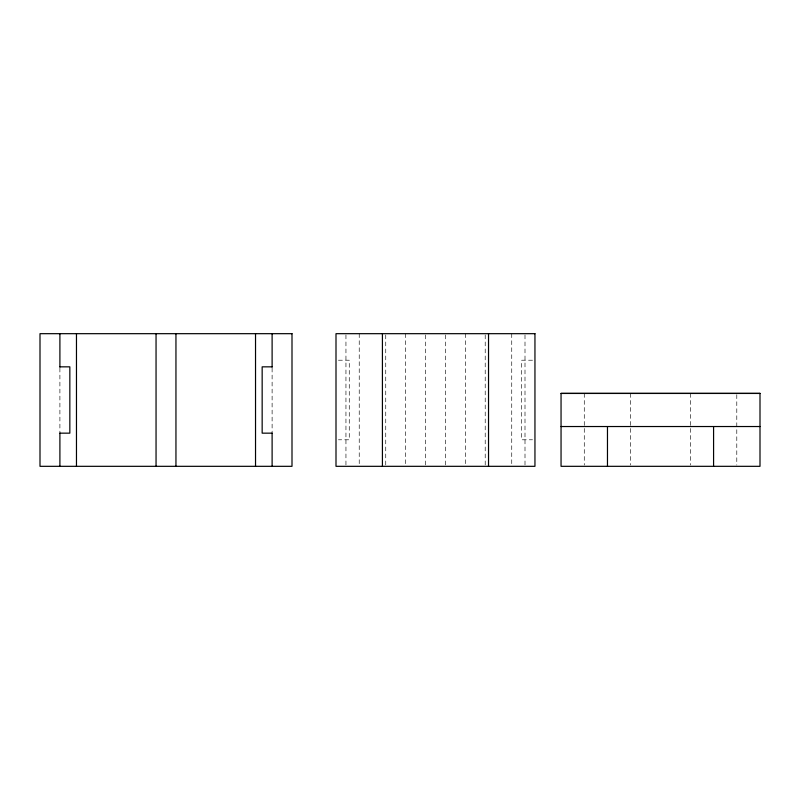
<?xml version="1.0" encoding="UTF-8"?>
<svg xmlns="http://www.w3.org/2000/svg" width="800" height="800" viewBox="0 0 800 800"><rect width="100%" height="100%" fill="white"/><g stroke="black" fill="none" stroke-linecap="round" stroke-linejoin="round"><path stroke-width="0.6" stroke-dasharray="4 3" d="M338.41 360.21L349.27 360.21L349.27 439.79L338.41 439.79M532.54 360.21L521.69 360.21L521.69 439.79L532.54 439.79M736.79 394.69L736.79 465.08M690.37 393.45L690.37 465.08M630.66 393.45L630.66 465.08M584.28 393.45L584.28 465.08M525 334.92L525 465.08M511.74 333.68L511.74 465.08M485.21 334.92L485.21 465.08M465.32 333.68L465.32 465.08M445.42 334.92L445.42 465.08M425.53 334.92L425.53 465.08M405.61 333.68L405.61 465.08M385.74 334.92L385.74 465.08M359.23 333.68L359.23 465.08M345.95 334.92L345.95 465.08M272.11 368.07L272.11 431.93M59.9 368.07L59.9 431.93"/><path stroke-width="1.2" d="M59.9 366.84L69.84 366.84L69.84 433.16L59.9 433.16M272.11 366.84L262.16 366.84L262.16 433.16L272.11 433.16M561.05 393.45L760 393.45M561.05 426.53L760 426.53M713.58 426.53L713.58 466.32M607.47 426.53L607.47 466.32M488.53 333.68L488.53 466.32M382.42 333.68L382.42 466.32M272.11 333.68L272.11 367.15M272.11 432.85L272.11 466.32M255.53 333.68L255.53 466.32M175.95 333.68L175.95 466.32M156.05 333.68L156.05 466.32M76.47 333.68L76.47 466.32M59.9 333.68L59.9 367.15M59.9 432.85L59.9 466.32M292 333.68L40 333.68L40 466.32L292 466.32L292 333.68M534.95 333.68L336 333.68L336 466.32L534.95 466.32L534.95 333.68M760 393.37L561.05 393.37L561.05 466.32L760 466.32L760 393.37"/></g></svg>
